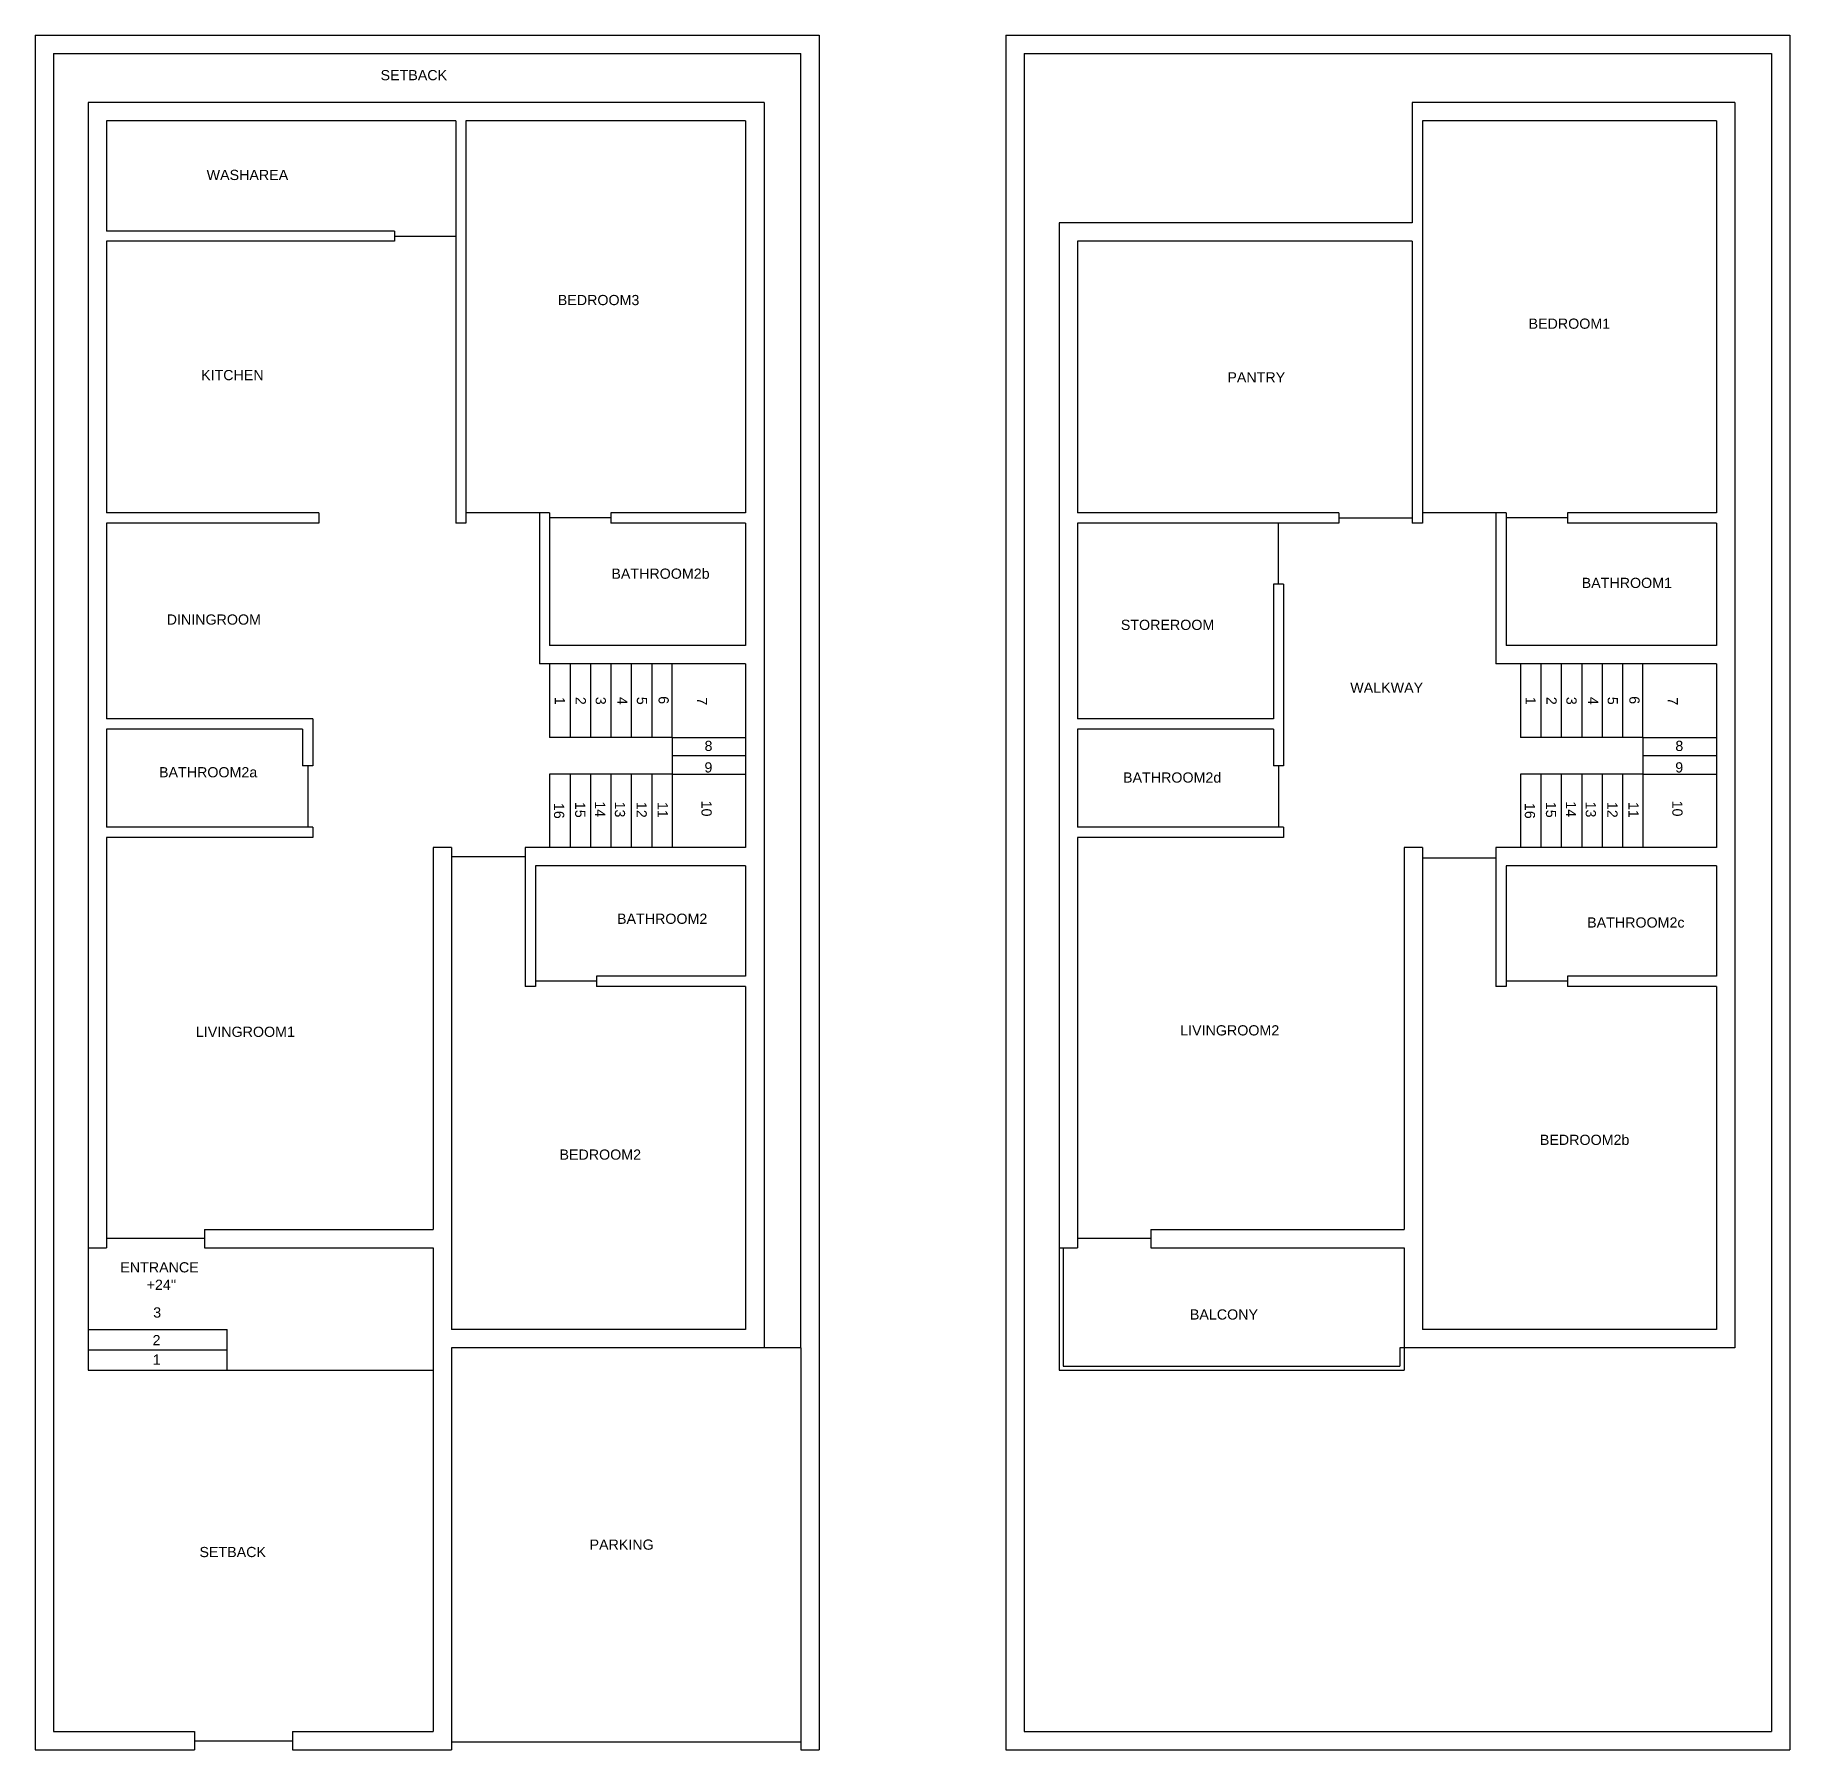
# Model space of a CAD drawing. Header units: inches. Extents: x 1164 to 2023, y -825 to 15.
import ezdxf

# ---------------------------------------------------------------- set-up
doc = ezdxf.new("R2010")
doc.units = ezdxf.units.IN
doc.header["$MEASUREMENT"] = 0
for name, color, linetype in [('Balcony', 7, 'Continuous'), ('BathRoom1', 7, 'Continuous'), ('BathRoom2', 7, 'Continuous'), ('BathRoom2a', 7, 'Continuous'), ('BathRoom2b', 7, 'Continuous'), ('BathRoom2c', 7, 'Continuous'), ('BathRoom2d', 7, 'Continuous'), ('BedRoom1', 7, 'Continuous'), ('BedRoom2', 7, 'Continuous'), ('BedRoom2b', 7, 'Continuous'), ('BedRoom3', 7, 'Continuous'), ('Boundary', 7, 'Continuous'), ('DiningRoom', 7, 'Continuous'), ('Door2.6fD.Panel', 7, 'Continuous'), ('Door3fD.Panel', 7, 'Continuous'), ('Door4fD.Panel', 7, 'Continuous'), ('Entrance_Staircase', 7, 'Continuous'), ('Entrance_Staircase_wall', 7, 'Continuous'), ('Kitchen', 7, 'Continuous'), ('LivingRoom1', 7, 'Continuous'), ('LivingRoom2', 7, 'Continuous'), ('Main_gate', 7, 'Continuous'), ('Pantry', 7, 'Continuous'), ('Parking', 7, 'Continuous'), ('Setback', 7, 'Continuous'), ('Staircase', 7, 'Continuous'), ('Staircase_innerwall', 7, 'Continuous'), ('Staircase_outertwall', 7, 'Continuous'), ('StoreRoom', 7, 'Continuous'), ('WashArea', 7, 'Continuous')]:
    doc.layers.add(name, color=color, linetype=linetype)
doc.layers.add('WalkWay', color=7, linetype='Continuous', plot=False)
doc.styles.get("Standard").update_dxf_attribs({"font": 'Arial.ttf'})

msp = doc.modelspace()

# ---------------------------------------------------------------- linework, layer by layer
for p, q in [((1410.88, -218.64), (1410.88, -292.64)), ((1802.37, -218.64), (1802.37, -223.64)), ((1374.88, -223.64), (1369.88, -223.64)), ((1775.37, -372.64), (1775.37, -377.64)), ((1367.88, -382.64), (1358.88, -382.64)), ((1403.88, -382.64), (1403.88, -450.64)), ((1914.37, -445.64), (1914.37, -450.64))]:
    msp.add_line(p, q)
at = {"layer": 'Balcony'}
for p, q in [((1665.37, -578.64), (1674.37, -578.64)), ((1665.37, -578.64), (1665.37, -638.64)), ((1667.37, -578.64), (1667.37, -636.64)), ((1710.37, -578.64), (1834.37, -578.64)), ((1834.37, -578.64), (1834.37, -627.64)), ((1832.37, -627.64), (1832.37, -636.64)), ((1834.37, -627.64), (1834.37, -638.64)), ((1665.37, -638.64), (1834.37, -638.64)), ((1667.37, -636.64), (1832.37, -636.64))]:
    msp.add_line(p, q, dxfattribs=at)
at = {"layer": 'BathRoom1'}
for p, q in [((1884.37, -218.64), (1879.37, -218.64)), ((1884.37, -218.64), (1884.37, -283.64)), ((1914.37, -218.64), (1914.37, -223.64)), ((1987.37, -223.64), (1914.37, -223.64)), ((1987.37, -223.64), (1987.37, -283.64)), ((1987.37, -283.64), (1884.37, -283.64))]:
    msp.add_line(p, q, dxfattribs=at)
at = {"layer": 'BathRoom2'}
for p, q in [((1511.88, -391.64), (1408.88, -391.64)), ((1408.88, -391.64), (1408.88, -450.64)), ((1511.88, -391.64), (1511.88, -445.64)), ((1511.88, -445.64), (1438.88, -445.64)), ((1438.88, -445.64), (1438.88, -450.64))]:
    msp.add_line(p, q, dxfattribs=at)
at = {"layer": 'BathRoom2a'}
for p, q in [((1294.88, -324.64), (1198.88, -324.64)), ((1198.88, -324.64), (1198.88, -372.64)), ((1294.88, -324.64), (1294.88, -342.64)), ((1299.88, -342.64), (1294.88, -342.64)), ((1299.88, -372.64), (1198.88, -372.64))]:
    msp.add_line(p, q, dxfattribs=at)
at = {"layer": 'BathRoom2b'}
for p, q in [((1415.88, -218.64), (1415.88, -283.64)), ((1511.88, -223.64), (1445.88, -223.64)), ((1511.88, -223.64), (1511.88, -283.64)), ((1511.88, -283.64), (1415.88, -283.64))]:
    msp.add_line(p, q, dxfattribs=at)
at = {"layer": 'BathRoom2c'}
for p, q in [((1879.37, -382.64), (1879.37, -450.64)), ((1884.37, -391.64), (1884.37, -450.64)), ((1987.37, -391.64), (1884.37, -391.64)), ((1987.37, -391.64), (1987.37, -445.64)), ((1987.37, -445.64), (1914.37, -445.64))]:
    msp.add_line(p, q, dxfattribs=at)
at = {"layer": 'BathRoom2d'}
for p, q in [((1770.37, -324.64), (1674.37, -324.64)), ((1674.37, -324.64), (1674.37, -372.64)), ((1770.37, -324.64), (1770.37, -342.64)), ((1775.37, -342.64), (1770.37, -342.64)), ((1775.37, -372.64), (1674.37, -372.64))]:
    msp.add_line(p, q, dxfattribs=at)
at = {"layer": 'BedRoom1'}
for p, q in [((1843.37, -26.64), (1843.37, -223.64)), ((1987.37, -26.64), (1843.37, -26.64)), ((1987.37, -26.64), (1987.37, -218.64)), ((1987.37, -218.64), (1914.37, -218.64))]:
    msp.add_line(p, q, dxfattribs=at)
at = {"layer": 'BedRoom2'}
for p, q in [((1367.88, -382.64), (1367.88, -618.64)), ((1408.88, -450.64), (1403.88, -450.64)), ((1511.88, -450.64), (1438.88, -450.64)), ((1511.88, -450.64), (1511.88, -618.64)), ((1511.88, -618.64), (1367.88, -618.64))]:
    msp.add_line(p, q, dxfattribs=at)
at = {"layer": 'BedRoom2b'}
for p, q in [((1843.37, -382.64), (1843.37, -618.64)), ((1884.37, -450.64), (1879.37, -450.64)), ((1987.37, -450.64), (1914.37, -450.64)), ((1987.37, -450.64), (1987.37, -618.64)), ((1987.37, -618.64), (1843.37, -618.64))]:
    msp.add_line(p, q, dxfattribs=at)
at = {"layer": 'BedRoom3'}
for p, q in [((1511.88, -26.64), (1374.88, -26.64)), ((1374.88, -26.64), (1374.88, -223.64)), ((1511.88, -26.64), (1511.88, -218.64)), ((1415.88, -218.64), (1410.88, -218.64)), ((1511.88, -218.64), (1445.88, -218.64)), ((1445.88, -218.64), (1445.88, -223.64))]:
    msp.add_line(p, q, dxfattribs=at)
at = {"layer": 'Boundary'}
for p, q in [((1163.87, 15.36), (1547.87, 15.36)), ((1163.87, 15.36), (1163.87, -824.64)), ((1547.87, 15.36), (1547.87, -824.64)), ((1639.36, 15.36), (2023.36, 15.36)), ((1639.36, 15.36), (1639.36, -824.64)), ((2023.36, 15.36), (2023.36, -824.64)), ((1648.36, 6.36), (2014.36, 6.36)), ((1648.36, 6.36), (1648.36, -815.64)), ((2014.36, 6.36), (2014.36, -815.64)), ((1838.37, -17.64), (1838.37, -76.64)), ((1996.37, -17.64), (1838.37, -17.64)), ((1996.37, -17.64), (1996.37, -627.64)), ((1838.37, -76.64), (1665.37, -76.64)), ((1665.37, -76.64), (1665.37, -578.64)), ((1996.37, -627.64), (1832.37, -627.64)), ((1648.36, -815.64), (2014.36, -815.64)), ((1163.87, -824.64), (1241.87, -824.64)), ((1289.88, -824.64), (1367.88, -824.64)), ((1538.87, -824.64), (1547.87, -824.64)), ((1639.36, -824.64), (2023.36, -824.64))]:
    msp.add_line(p, q, dxfattribs=at)
at = {"layer": 'DiningRoom'}
for p, q in [((1302.88, -223.64), (1198.88, -223.64)), ((1198.88, -223.64), (1198.88, -319.64)), ((1299.88, -319.64), (1198.88, -319.64)), ((1299.88, -319.64), (1299.88, -342.64))]:
    msp.add_line(p, q, dxfattribs=at)
at = {"layer": 'Door2.6fD.Panel'}
for p, q in [((1339.88, -83.14), (1369.88, -83.14)), ((1445.88, -221.14), (1415.88, -221.14)), ((1914.37, -221.14), (1884.37, -221.14)), ((1772.87, -253.64), (1772.87, -223.64)), ((1297.38, -342.64), (1297.38, -372.64)), ((1772.87, -342.64), (1772.87, -372.64)), ((1438.88, -448.14), (1408.88, -448.14)), ((1914.37, -448.14), (1884.37, -448.14))]:
    msp.add_line(p, q, dxfattribs=at)
at = {"layer": 'Door3fD.Panel'}
for p, q in [((1410.88, -218.64), (1374.88, -218.64)), ((1802.37, -221.14), (1838.37, -221.14)), ((1879.37, -218.64), (1843.37, -218.64)), ((1403.88, -387.2), (1367.88, -387.2)), ((1879.37, -387.77), (1843.37, -387.77)), ((1710.37, -574.14), (1674.37, -574.14))]:
    msp.add_line(p, q, dxfattribs=at)
at = {"layer": 'Door4fD.Panel'}
for p, q in [((1246.88, -574.14), (1198.88, -574.14)), ((1241.87, -820.14), (1289.88, -820.14))]:
    msp.add_line(p, q, dxfattribs=at)
at = {"layer": 'Entrance_Staircase'}
for p, q in [((1189.88, -578.64), (1189.88, -638.64)), ((1189.88, -618.64), (1258, -618.64)), ((1258, -638.64), (1258, -618.64)), ((1189.88, -628.64), (1258, -628.64))]:
    msp.add_line(p, q, dxfattribs=at)
at = {"layer": 'Entrance_Staircase_wall'}
for p, q in [((1246.88, -569.64), (1246.88, -578.64)), ((1189.88, -578.64), (1198.88, -578.64)), ((1246.88, -578.64), (1358.88, -578.64)), ((1358.88, -578.64), (1358.88, -638.64))]:
    msp.add_line(p, q, dxfattribs=at)
at = {"layer": 'Kitchen'}
for p, q in [((1339.88, -85.64), (1198.88, -85.64)), ((1198.88, -85.64), (1198.88, -218.64)), ((1369.88, -85.62), (1369.88, -223.64)), ((1302.88, -218.64), (1198.88, -218.64)), ((1302.88, -218.64), (1302.88, -223.64))]:
    msp.add_line(p, q, dxfattribs=at)
at = {"layer": 'LivingRoom1'}
for p, q in [((1299.88, -377.64), (1198.88, -377.64)), ((1198.88, -377.64), (1198.88, -578.64)), ((1299.88, -372.64), (1299.88, -377.64)), ((1358.88, -382.64), (1358.88, -569.64)), ((1246.88, -569.64), (1358.88, -569.64))]:
    msp.add_line(p, q, dxfattribs=at)
at = {"layer": 'LivingRoom2'}
for p, q in [((1775.37, -377.64), (1674.37, -377.64)), ((1674.37, -377.64), (1674.37, -578.64)), ((1834.37, -382.64), (1834.37, -569.64)), ((1710.37, -569.64), (1710.37, -578.64)), ((1710.37, -569.64), (1834.37, -569.64))]:
    msp.add_line(p, q, dxfattribs=at)
at = {"layer": 'Main_gate'}
msp.add_line((1367.88, -820.64), (1538.87, -820.64), dxfattribs=at)
at = {"layer": 'Pantry'}
for p, q in [((1838.37, -85.64), (1674.37, -85.64)), ((1674.37, -85.64), (1674.37, -218.64)), ((1838.37, -85.64), (1838.37, -223.64)), ((1802.37, -218.64), (1674.37, -218.64))]:
    msp.add_line(p, q, dxfattribs=at)
at = {"layer": 'Parking'}
for p, q in [((1538.87, -627.64), (1367.88, -627.64)), ((1367.88, -627.64), (1367.88, -824.64)), ((1538.87, -627.64), (1538.87, -824.64))]:
    msp.add_line(p, q, dxfattribs=at)
at = {"layer": 'Setback'}
for p, q in [((1172.87, 6.36), (1172.87, -815.64)), ((1172.87, 6.36), (1538.87, 6.36)), ((1538.87, -627.64), (1538.87, 6.36)), ((1520.88, -17.64), (1189.88, -17.64)), ((1189.88, -17.64), (1189.88, -578.64)), ((1520.88, -17.64), (1520.88, -627.64)), ((1189.88, -638.64), (1358.88, -638.64)), ((1358.88, -638.64), (1358.88, -815.64)), ((1172.87, -815.64), (1241.87, -815.64)), ((1241.87, -815.64), (1241.87, -824.64)), ((1289.88, -815.64), (1358.88, -815.64)), ((1289.88, -815.64), (1289.88, -824.64))]:
    msp.add_line(p, q, dxfattribs=at)
at = {"layer": 'Staircase'}
for p, q in [((1415.88, -292.64), (1415.88, -328.64)), ((1425.88, -292.64), (1425.88, -328.64)), ((1435.88, -292.64), (1435.88, -328.64)), ((1445.88, -292.64), (1445.88, -328.64)), ((1455.88, -292.64), (1455.88, -328.64)), ((1465.88, -292.64), (1465.88, -328.64)), ((1475.88, -328.64), (1475.88, -292.64)), ((1987.37, -292.64), (1879.37, -292.64)), ((1891.37, -292.64), (1891.37, -328.64)), ((1901.37, -292.64), (1901.37, -328.64)), ((1911.37, -292.64), (1911.37, -328.64)), ((1921.37, -292.64), (1921.37, -328.64)), ((1931.37, -292.64), (1931.37, -328.64)), ((1941.37, -292.64), (1941.37, -328.64)), ((1951.37, -328.64), (1951.37, -292.64)), ((1475.88, -328.64), (1475.88, -346.64)), ((1475.88, -328.64), (1511.88, -328.64)), ((1951.37, -328.64), (1951.37, -346.64)), ((1951.37, -328.64), (1987.37, -328.64)), ((1511.88, -337.64), (1475.88, -337.64)), ((1987.37, -337.64), (1951.37, -337.64)), ((1415.88, -346.64), (1415.88, -382.64)), ((1425.88, -346.64), (1425.88, -382.64)), ((1435.88, -346.64), (1435.88, -382.64)), ((1445.88, -346.64), (1445.88, -382.64)), ((1455.88, -346.64), (1455.88, -382.64)), ((1465.88, -346.64), (1465.88, -382.64)), ((1475.88, -346.64), (1511.88, -346.64)), ((1475.88, -346.64), (1475.88, -382.64)), ((1891.37, -346.64), (1891.37, -382.64)), ((1901.37, -346.64), (1901.37, -382.64)), ((1911.37, -346.64), (1911.37, -382.64)), ((1921.37, -346.64), (1921.37, -382.64)), ((1931.37, -346.64), (1931.37, -382.64)), ((1941.37, -346.64), (1941.37, -382.64)), ((1951.37, -346.64), (1987.37, -346.64)), ((1951.37, -346.64), (1951.37, -382.64)), ((1987.37, -382.64), (1879.37, -382.64))]:
    msp.add_line(p, q, dxfattribs=at)
at = {"layer": 'Staircase_innerwall'}
for p, q in [((1475.88, -328.64), (1415.88, -328.64)), ((1475.88, -328.64), (1475.88, -346.64)), ((1951.37, -328.64), (1891.37, -328.64)), ((1951.37, -328.64), (1951.37, -346.64)), ((1475.88, -346.64), (1415.88, -346.64)), ((1951.37, -346.64), (1891.37, -346.64))]:
    msp.add_line(p, q, dxfattribs=at)
at = {"layer": 'Staircase_outertwall'}
for p, q in [((1511.88, -292.64), (1410.88, -292.64)), ((1511.88, -292.64), (1511.88, -382.64)), ((1987.37, -292.64), (1987.37, -382.64)), ((1511.88, -382.64), (1403.88, -382.64))]:
    msp.add_line(p, q, dxfattribs=at)
at = {"layer": 'StoreRoom'}
for p, q in [((1802.37, -223.64), (1674.37, -223.64)), ((1674.37, -223.64), (1674.37, -319.64)), ((1770.37, -253.64), (1770.37, -319.64)), ((1775.37, -253.64), (1770.37, -253.64)), ((1770.37, -319.64), (1674.37, -319.64))]:
    msp.add_line(p, q, dxfattribs=at)
at = {"layer": 'WalkWay'}
for p, q in [((1879.37, -218.64), (1879.37, -292.64)), ((1843.37, -223.64), (1838.37, -223.64)), ((1775.37, -253.64), (1775.37, -342.64)), ((1843.37, -382.64), (1834.37, -382.64))]:
    msp.add_line(p, q, dxfattribs=at)
at = {"layer": 'WashArea'}
for p, q in [((1198.88, -26.64), (1198.88, -80.64)), ((1369.88, -26.64), (1198.88, -26.64)), ((1369.88, -26.64), (1369.88, -85.62)), ((1339.88, -80.64), (1198.88, -80.64)), ((1339.88, -80.64), (1339.88, -85.64))]:
    msp.add_line(p, q, dxfattribs=at)

# ---------------------------------------------------------------- texts
at = {"layer": 'Balcony', "insert": (1729.46, -608.84), "char_height": 5, "width": 33.9424, "attachment_point": 1}
msp.add_mtext('BALCONY', dxfattribs=at)
at = {"layer": 'BathRoom1', "insert": (1921.37, -250.47), "char_height": 5, "width": 33.8009, "attachment_point": 1}
msp.add_mtext('BATHROOM1', dxfattribs=at)
at = {"layer": 'BathRoom2', "insert": (1448.89, -414.99), "char_height": 5, "width": 33.9424, "attachment_point": 1}
msp.add_mtext('BATHROOM2', dxfattribs=at)
at = {"layer": 'BathRoom2a', "insert": (1224.56, -343.22), "char_height": 5, "width": 33.9424, "attachment_point": 1}
msp.add_mtext('BATHROOM2a', dxfattribs=at)
at = {"layer": 'BathRoom2b', "insert": (1446.12, -245.96), "char_height": 5, "width": 33.9424, "attachment_point": 1}
msp.add_mtext('BATHROOM2b', dxfattribs=at)
at = {"layer": 'BathRoom2c', "insert": (1924.04, -416.83), "char_height": 5, "width": 33.9424, "attachment_point": 1}
msp.add_mtext('BATHROOM2c', dxfattribs=at)
at = {"layer": 'BathRoom2d', "insert": (1696.74, -345.81), "char_height": 5, "width": 33.9424, "attachment_point": 1}
msp.add_mtext('BATHROOM2d', dxfattribs=at)
at = {"layer": 'BedRoom1', "insert": (1895.35, -123.49), "char_height": 5, "width": 33.9424, "attachment_point": 1}
msp.add_mtext('BEDROOM1', dxfattribs=at)
at = {"layer": 'BedRoom2', "insert": (1420.7, -530.52), "char_height": 5, "width": 33.9424, "attachment_point": 1}
msp.add_mtext('BEDROOM2', dxfattribs=at)
at = {"layer": 'BedRoom2b', "insert": (1900.89, -523.29), "char_height": 5, "width": 33.9424, "attachment_point": 1}
msp.add_mtext('BEDROOM2b', dxfattribs=at)
at = {"layer": 'BedRoom3', "insert": (1419.87, -111.92), "char_height": 5, "width": 33.9424, "attachment_point": 1}
msp.add_mtext('BEDROOM3', dxfattribs=at)
at = {"layer": 'DiningRoom', "insert": (1228.31, -268.43), "char_height": 5, "width": 44.953, "attachment_point": 1}
msp.add_mtext('DININGROOM', dxfattribs=at)
at = {"layer": 'Entrance_Staircase', "char_height": 5, "width": 33.9424, "attachment_point": 1}
for s, insert in [('ENTRANCE', (1205.61, -585.74)), ("+24''", (1218.48, -594.3)), ('3', (1221.72, -607.85)), ('2', (1221.4, -621.42)), ('1', (1221.48, -630.93))]:
    msp.add_mtext(s, dxfattribs=dict(at, insert=insert))
at = {"layer": 'Kitchen', "insert": (1245.15, -148.68), "char_height": 5, "width": 33.9424, "attachment_point": 1}
msp.add_mtext('KITCHEN', dxfattribs=at)
at = {"layer": 'LivingRoom1', "insert": (1242.62, -470.36), "char_height": 5, "width": 33.9424, "attachment_point": 1}
msp.add_mtext('LIVINGROOM1', dxfattribs=at)
at = {"layer": 'LivingRoom2', "insert": (1724.73, -469.66), "char_height": 5, "width": 33.9424, "attachment_point": 1}
msp.add_mtext('LIVINGROOM2', dxfattribs=at)
at = {"layer": 'Pantry', "insert": (1747.83, -149.79), "char_height": 5, "width": 89.6178, "attachment_point": 1}
msp.add_mtext('PANTRY', dxfattribs=at)
at = {"layer": 'Parking', "insert": (1435.44, -721.58), "char_height": 5, "width": 33.9424, "attachment_point": 1}
msp.add_mtext('PARKING', dxfattribs=at)
at = {"layer": 'Setback', "char_height": 5, "width": 33.9424, "attachment_point": 1}
for insert in [(1333.08, -1.75), (1244.36, -725.2)]:
    msp.add_mtext('SETBACK', dxfattribs=dict(at, insert=insert))
at = {"layer": 'Staircase', "char_height": 5, "width": 33.9424, "attachment_point": 1, "rotation": 270}
for s, insert in [('1', (1423.38, -308.8)), ('2', (1433.64, -308.8)), ('3', (1443.42, -308.8)), ('4', (1454.01, -308.8)), ('5', (1463.6, -308.8)), ('6', (1474.23, -308.47)), ('7', (1493.01, -309.03)), ('1', (1898.87, -308.8)), ('2', (1909.13, -308.8)), ('3', (1918.91, -308.8)), ('4', (1929.5, -308.8)), ('5', (1939.09, -308.8)), ('6', (1949.72, -308.47)), ('7', (1968.5, -309.03)), ('15', (1433.36, -360.26)), ('14', (1443.12, -359.94)), ('13', (1452.84, -360.1)), ('12', (1463.46, -360.26)), ('11', (1473.79, -360.28)), ('10', (1495.26, -359.62)), ('15', (1908.85, -360.26)), ('14', (1918.61, -359.94)), ('13', (1928.33, -360.1)), ('12', (1938.95, -360.26)), ('11', (1949.28, -360.28)), ('10', (1970.75, -359.62)), ('16', (1423.03, -360.75)), ('16', (1898.52, -360.75))]:
    msp.add_mtext(s, dxfattribs=dict(at, insert=insert))
at = {"layer": 'Staircase', "char_height": 5, "width": 33.9424, "attachment_point": 1}
for s, insert in [('8', (1491.76, -330.32)), ('8', (1967.25, -330.32)), ('9', (1491.71, -340.85)), ('9', (1967.2, -340.85))]:
    msp.add_mtext(s, dxfattribs=dict(at, insert=insert))
at = {"layer": 'StoreRoom', "insert": (1695.65, -271.03), "char_height": 5, "width": 44.953, "attachment_point": 1}
msp.add_mtext('STOREROOM', dxfattribs=at)
at = {"layer": 'WalkWay', "insert": (1808.02, -301.8), "char_height": 5, "width": 33.9424, "attachment_point": 1}
msp.add_mtext('WALKWAY', dxfattribs=at)
at = {"layer": 'WashArea', "insert": (1247.88, -50.64), "char_height": 5, "width": 33.9424, "attachment_point": 1}
msp.add_mtext('WASHAREA', dxfattribs=at)

doc.saveas('drawing.dxf')
